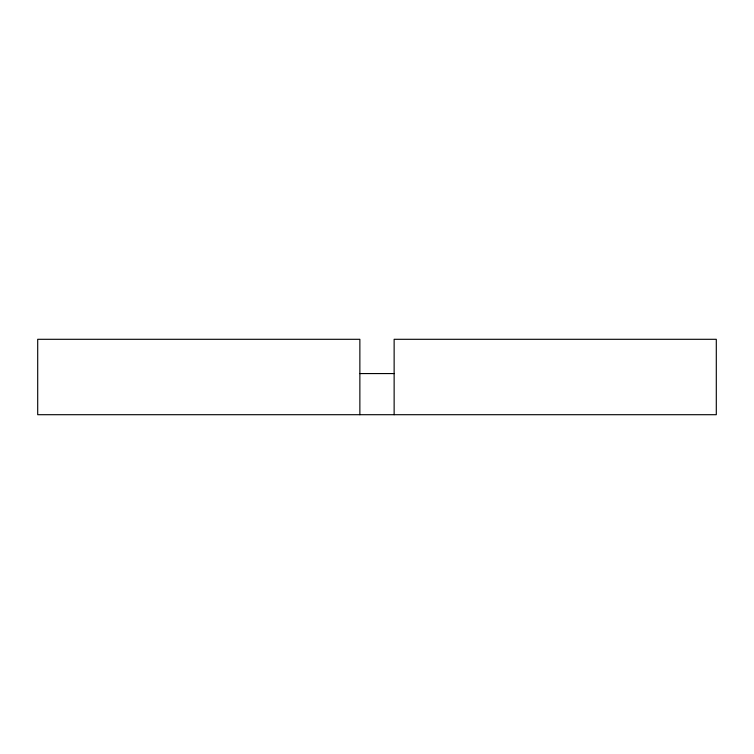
<?xml version="1.0" encoding="UTF-8"?>
<svg xmlns="http://www.w3.org/2000/svg" width="754" height="754" viewBox="0 0 754 754"><rect width="100%" height="100%" fill="white"/><g stroke="black" fill="none" stroke-linecap="round" stroke-linejoin="round"><path stroke-width="1.13" d="M359.865 373.569L394.135 373.569M394.135 414.7L394.135 339.3L716.3 339.3L716.3 414.7L37.7 414.7L37.7 339.3L359.865 339.3L359.865 414.7"/></g></svg>
